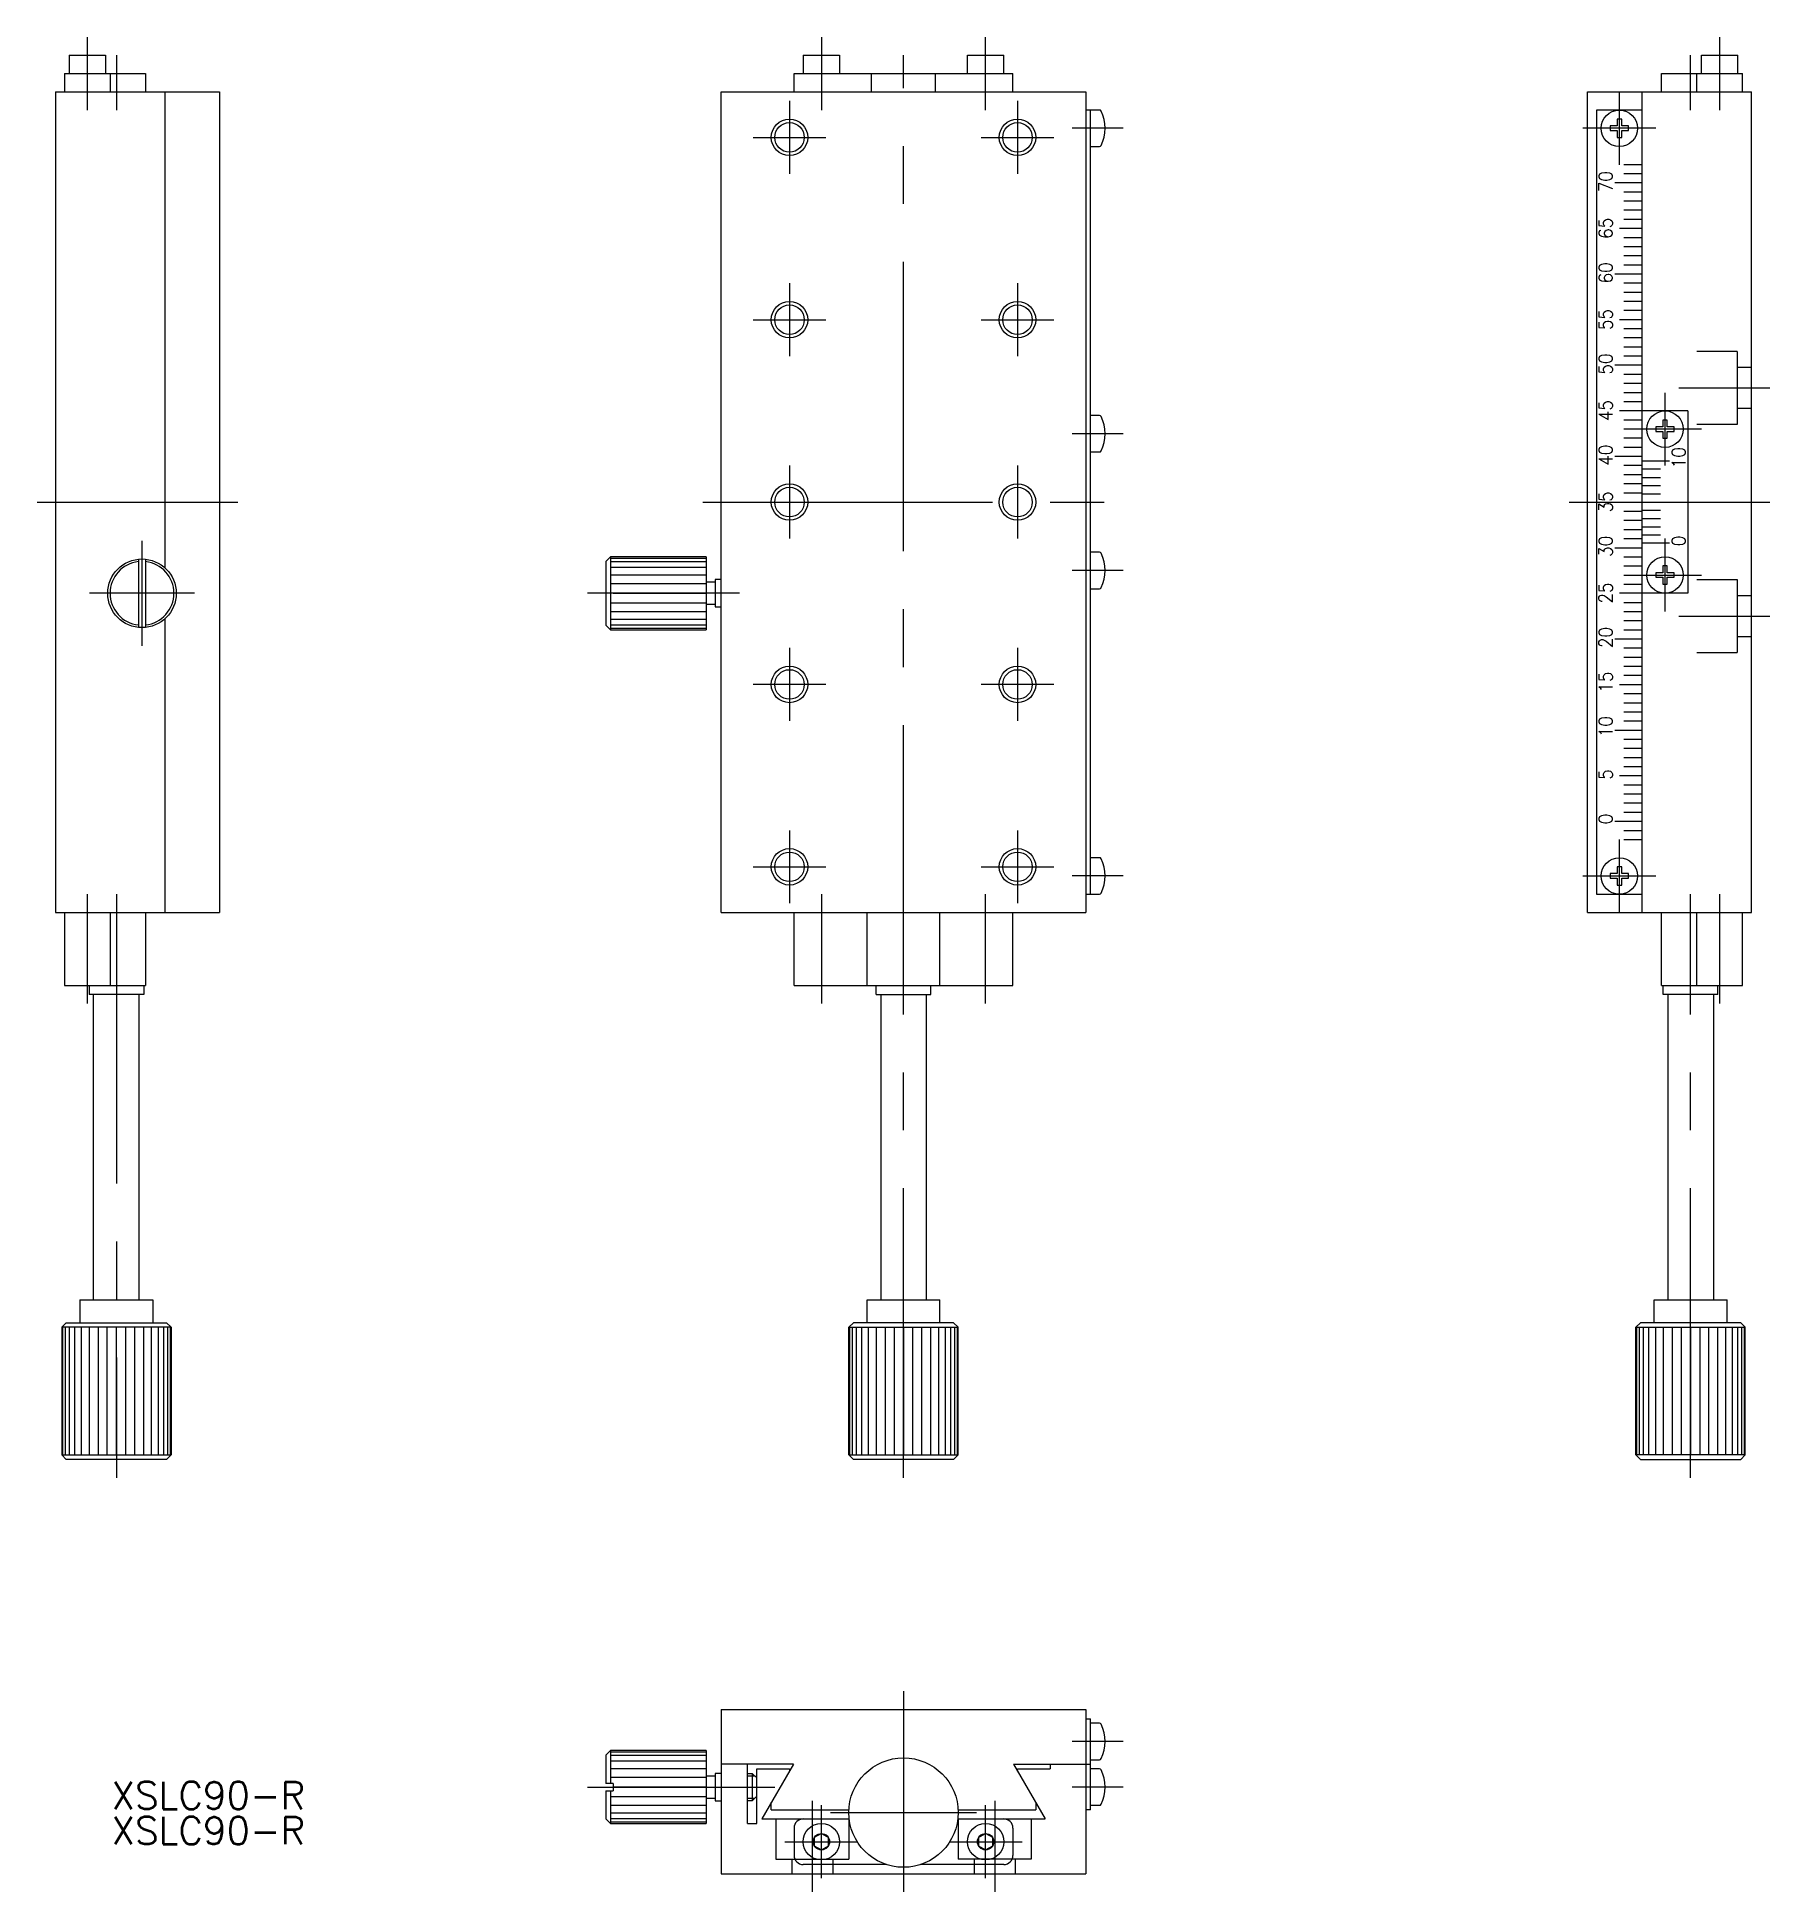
# Model space of a CAD drawing. Extents: x -95 to 95, y -152 to 51.
import ezdxf

# ---------------------------------------------------------------- set-up
doc = ezdxf.new("R2010")
doc.units = 0
doc.linetypes.add('CENTER', pattern=[50.8, 31.75, -6.35, 6.35, -6.35])
doc.linetypes.add('DASHED', pattern=[19.05, 12.7, -6.35])
doc.layers.get('0').update_dxf_attribs({"linetype": 'CONTINUOUS'})
doc.layers.add('CENTER', color=1, linetype='CENTER')
doc.styles.add('CONVERTER_1', font='txt.shx', dxfattribs={"width": 0.9})
doc.styles.get("Standard").update_dxf_attribs({"font": 'txt.shx', "height": 3, "bigfont": 'bigfont.shx'})

# ---------------------------------------------------------------- blocks, each defined once
blk = doc.blocks.new('*U2')
at = {"color": 7, "linetype": 'CONTINUOUS', "style": 'CONVERTER_1', "width": 0.9}
blk.add_text('0', height=1.5, rotation=90, dxfattribs=at).set_placement((77.75, -35.3375))
blk = doc.blocks.new('*U3')
at = {"color": 7, "linetype": 'CONTINUOUS', "style": 'CONVERTER_1', "width": 0.9}
blk.add_text('5', height=1.5, rotation=90, dxfattribs=at).set_placement((77.75, -30.45))
blk = doc.blocks.new('*U4')
at = {"color": 7, "linetype": 'CONTINUOUS', "style": 'CONVERTER_1', "width": 0.9}
blk.add_text('10', height=1.5, rotation=90, dxfattribs=at).set_placement((77.75, -25.7875))
blk = doc.blocks.new('*U5')
at = {"color": 7, "linetype": 'CONTINUOUS', "style": 'CONVERTER_1', "width": 0.9}
blk.add_text('70', height=1.5, rotation=90, dxfattribs=at).set_placement((77.75, 33.9875))
blk = doc.blocks.new('*U6')
at = {"color": 7, "linetype": 'CONTINUOUS', "style": 'CONVERTER_1', "width": 0.9}
blk.add_text('30', height=1.5, rotation=90, dxfattribs=at).set_placement((77.75, -6.0125))
blk = doc.blocks.new('*U7')
at = {"color": 7, "linetype": 'CONTINUOUS', "style": 'CONVERTER_1', "width": 0.9}
blk.add_text('60', height=1.5, rotation=90, dxfattribs=at).set_placement((77.75, 23.9875))
blk = doc.blocks.new('*U8')
at = {"color": 7, "linetype": 'CONTINUOUS', "style": 'CONVERTER_1', "width": 0.9}
blk.add_text('15', height=1.5, rotation=90, dxfattribs=at).set_placement((77.75, -20.9))
blk = doc.blocks.new('*U9')
at = {"color": 7, "linetype": 'CONTINUOUS', "style": 'CONVERTER_1', "width": 0.9}
blk.add_text('55', height=1.5, rotation=90, dxfattribs=at).set_placement((77.75, 18.875))
blk = doc.blocks.new('*U10')
at = {"color": 7, "linetype": 'CONTINUOUS', "style": 'CONVERTER_1', "width": 0.9}
blk.add_text('50', height=1.5, rotation=90, dxfattribs=at).set_placement((77.75, 13.9875))
blk = doc.blocks.new('*U11')
at = {"color": 7, "linetype": 'CONTINUOUS', "style": 'CONVERTER_1', "width": 0.9}
blk.add_text('20', height=1.5, rotation=90, dxfattribs=at).set_placement((77.75, -16.0125))
blk = doc.blocks.new('*U12')
at = {"color": 7, "linetype": 'CONTINUOUS', "style": 'CONVERTER_1', "width": 0.9}
blk.add_text('35', height=1.5, rotation=90, dxfattribs=at).set_placement((77.75, -1.125))
blk = doc.blocks.new('*U13')
at = {"color": 7, "linetype": 'CONTINUOUS', "style": 'CONVERTER_1', "width": 0.9}
blk.add_text('40', height=1.5, rotation=90, dxfattribs=at).set_placement((77.75, 3.9875))
blk = doc.blocks.new('*U14')
at = {"color": 7, "linetype": 'CONTINUOUS', "style": 'CONVERTER_1', "width": 0.9}
blk.add_text('25', height=1.5, rotation=90, dxfattribs=at).set_placement((77.75, -11.125))
blk = doc.blocks.new('*U15')
at = {"color": 7, "linetype": 'CONTINUOUS', "style": 'CONVERTER_1', "width": 0.9}
blk.add_text('45', height=1.5, rotation=90, dxfattribs=at).set_placement((77.75, 8.875))
blk = doc.blocks.new('*U16')
at = {"color": 7, "linetype": 'CONTINUOUS', "style": 'CONVERTER_1', "width": 0.9}
blk.add_text('65', height=1.5, rotation=90, dxfattribs=at).set_placement((77.75, 28.875))
blk = doc.blocks.new('*U17')
at = {"color": 7, "linetype": 'CONTINUOUS', "style": 'CONVERTER_1', "width": 0.9}
blk.add_text('10', height=1.5, rotation=90, dxfattribs=at).set_placement((85.75, 3.7125))
blk = doc.blocks.new('*U18')
at = {"color": 7, "linetype": 'CONTINUOUS', "style": 'CONVERTER_1', "width": 0.9}
blk.add_text('0', height=1.5, rotation=90, dxfattribs=at).set_placement((85.75, -4.8375))
blk = doc.blocks.new('*U19')
at = {"color": 7, "linetype": 'CONTINUOUS'}
blk.add_text('XSLC90-R', height=3, dxfattribs=at).set_placement((-86.83, -143.34))
blk = doc.blocks.new('*U20')
at = {"color": 7, "linetype": 'CONTINUOUS'}
blk.add_text('XSLC90-R', height=3, dxfattribs=at).set_placement((-86.83, -147.21))

msp = doc.modelspace()

# ---------------------------------------------------------------- linework, layer by layer
at = {"color": 7, "linetype": 'CONTINUOUS'}
for p, q in [((-91.5, 49), (-91.5, 47)), ((-91.5, 49), (-87.5, 49)), ((-87.5, 49), (-87.5, 47)), ((-11, 49), (-11, 47)), ((-11, 49), (-7, 49)), ((-7, 49), (-7, 47)), ((7, 47), (7, 49)), ((7, 49), (11, 49)), ((11, 47), (11, 49)), ((87.5, 47), (87.5, 49)), ((87.5, 49), (91.5, 49)), ((91.5, 47), (91.5, 49)), ((-92, 47), (-92, 45)), ((-92, 47), (-83.1, 47)), ((-87, 47), (-87, 45)), ((-83.1, 47), (-83.1, 45)), ((-83.1, 47), (-83.1, 45)), ((-12, 45), (-12, 47)), ((-12, 47), (12, 47)), ((-3.5, 45), (-3.5, 47)), ((3.5, 45), (3.5, 47)), ((12, 45), (12, 47)), ((83.1, 45), (83.1, 47)), ((83.1, 45), (83.1, 47)), ((83.1, 47), (92, 47)), ((87, 45), (87, 47)), ((92, 45), (92, 47)), ((-93, 45), (-93, -45)), ((-93, 45), (-75, 45)), ((-81, 45), (-81, -7.19)), ((-75, 45), (-75, -45)), ((-20, -45), (-20, 45)), ((-20, 45), (20, 45)), ((20, 45), (20, -45)), ((75, -45), (75, 45)), ((75, 45), (93, 45)), ((81, -45), (81, 45)), ((93, -45), (93, 45)), ((21.49, 43), (20, 43)), ((20.5, -43), (20.5, 43)), ((76, 43), (76, -43)), ((81, 43), (76, 43)), ((77.5, 41.25), (77.5, 40.75)), ((78.25, 41.25), (77.5, 41.25)), ((77.5, 40.75), (78.25, 40.75)), ((78.25, 42), (78.25, 41.25)), ((78.75, 42), (78.25, 42)), ((78.25, 40.75), (78.25, 40)), ((78.75, 41.25), (78.75, 42)), ((79.5, 41.25), (78.75, 41.25)), ((78.75, 40.75), (79.5, 40.75)), ((78.75, 40), (78.75, 40.75)), ((79.5, 40.75), (79.5, 41.25)), ((20.5, 39), (21.49, 39)), ((78.25, 40), (78.75, 40)), ((81, 37), (79, 37)), ((81, 35), (78, 35)), ((81, 36), (79, 36)), ((81, 34), (79, 34)), ((81, 33), (79, 33)), ((81, 32), (79, 32)), ((81, 31), (79, 31)), ((81, 30), (78.5, 30)), ((81, 29), (79, 29)), ((81, 28), (79, 28)), ((81, 27), (79, 27)), ((81, 25), (78, 25)), ((81, 26), (79, 26)), ((81, 24), (79, 24)), ((81, 23), (79, 23)), ((81, 22), (79, 22)), ((81, 21), (79, 21)), ((81, 20), (78.5, 20)), ((81, 19), (79, 19)), ((81, 18), (79, 18)), ((81, 17), (79, 17)), ((81, 15), (78, 15)), ((81, 16), (79, 16)), ((81, 14), (79, 14)), ((81, 13), (79, 13)), ((81, 12), (79, 12)), ((81, 11), (79, 11)), ((21.49, 9.5), (20.5, 9.5)), ((86, 10), (78.5, 10)), ((81, 9), (79, 9)), ((82.5, 8.25), (82.5, 7.75)), ((83.25, 8.25), (82.5, 8.25)), ((83.25, 9), (83.25, 8.25)), ((83.75, 9), (83.25, 9)), ((83.75, 8.25), (83.75, 9)), ((84.5, 8.25), (83.75, 8.25)), ((84.5, 7.75), (84.5, 8.25)), ((86, 10), (86, -10)), ((81, 8), (79, 8)), ((81, 7), (79, 7)), ((82.5, 7.75), (83.25, 7.75)), ((83.25, 7.75), (83.25, 7)), ((83.25, 7), (83.75, 7)), ((83.75, 7.75), (84.5, 7.75)), ((83.75, 7), (83.75, 7.75)), ((20.5, 5.5), (21.49, 5.5)), ((81, 5), (78, 5)), ((81, 6), (79, 6)), ((84, 4.5), (81, 4.5)), ((81, 4), (79, 4)), ((81, 3), (79, 3)), ((83, 3.6), (81, 3.6)), ((81, 2.7), (83, 2.7)), ((78.5, 0), (83.5, 0)), ((81, 2), (79, 2)), ((79, 1), (81, 1)), ((83, 1.8), (81, 1.8)), ((81, 0.9), (83, 0.9)), ((79, -1), (81, -1)), ((79, -2), (81, -2)), ((81, -0.9), (83, -0.9)), ((81, -1.8), (83, -1.8)), ((79, -3), (81, -3)), ((79, -4), (81, -4)), ((81, -2.7), (83, -2.7)), ((81, -3.6), (83, -3.6)), ((-32.64, -6.5), (-32.14, -6)), ((-21.64, -6), (-32.14, -6)), ((-32.14, -6), (-32.14, -14)), ((-21.64, -6), (-21.64, -14)), ((21.49, -5.5), (20.5, -5.5)), ((78, -5), (81, -5)), ((79, -6), (81, -6)), ((84, -4.5), (81, -4.5)), ((-83.9, -6.26), (-83.9, -13.74)), ((-83.1, -6.26), (-83.1, -13.74)), ((-32.64, -6.5), (-32.64, -13.5)), ((-32.14, -6.14), (-21.64, -6.14)), ((-21.64, -6.54), (-32.14, -6.54)), ((-21.64, -7.17), (-32.14, -7.17)), ((-21.64, -8), (-32.14, -8)), ((79, -7), (81, -7)), ((79, -8), (81, -8)), ((82.5, -7.75), (82.5, -8.25)), ((83.25, -7.75), (82.5, -7.75)), ((83.25, -7), (83.25, -7.75)), ((83.75, -7), (83.25, -7)), ((83.75, -7.75), (83.75, -7)), ((84.5, -7.75), (83.75, -7.75)), ((84.5, -8.25), (84.5, -7.75)), ((-21.64, -8.96), (-32.14, -8.96)), ((-31.84, -10), (-21.64, -10)), ((-20.64, -8.77), (-21.64, -8.77)), ((-20, -8.5), (-20.64, -8.5)), ((-20.64, -8.5), (-20.64, -11.5)), ((20.5, -9.5), (21.49, -9.5)), ((86, -10), (78.5, -10)), ((79, -9), (81, -9)), ((82.5, -8.25), (83.25, -8.25)), ((83.25, -8.25), (83.25, -9)), ((83.25, -9), (83.75, -9)), ((83.75, -8.25), (84.5, -8.25)), ((83.75, -9), (83.75, -8.25)), ((-32.14, -11.04), (-21.64, -11.04)), ((-32.14, -12), (-21.64, -12)), ((-20.64, -11.22), (-21.64, -11.22)), ((-20.64, -11.5), (-20, -11.5)), ((79, -11), (81, -11)), ((79, -12), (81, -12)), ((-81, -12.81), (-81, -45)), ((-32.14, -14), (-32.64, -13.5)), ((-32.14, -12.83), (-21.64, -12.83)), ((-32.14, -13.46), (-21.64, -13.46)), ((-21.64, -13.86), (-32.14, -13.86)), ((-32.14, -14), (-21.64, -14)), ((79, -13), (81, -13)), ((79, -14), (81, -14)), ((78, -15), (81, -15)), ((79, -16), (81, -16)), ((79, -17), (81, -17)), ((79, -18), (81, -18)), ((78.5, -20), (81, -20)), ((79, -19), (81, -19)), ((79, -21), (81, -21)), ((79, -22), (81, -22)), ((79, -23), (81, -23)), ((79, -24), (81, -24)), ((78, -25), (81, -25)), ((79, -26), (81, -26)), ((79, -27), (81, -27)), ((79, -28), (81, -28)), ((78.5, -30), (81, -30)), ((79, -29), (81, -29)), ((79, -31), (81, -31)), ((79, -32), (81, -32)), ((79, -33), (81, -33)), ((79, -34), (81, -34)), ((78, -35), (81, -35)), ((79, -36), (81, -36)), ((79, -37), (81, -37)), ((21.49, -39), (20.5, -39)), ((78.75, -40), (78.25, -40)), ((78.25, -40), (78.25, -40.75)), ((78.75, -40.75), (78.75, -40)), ((78.25, -40.75), (77.5, -40.75)), ((77.5, -40.75), (77.5, -41.25)), ((77.5, -41.25), (78.25, -41.25)), ((78.25, -41.25), (78.25, -42)), ((78.25, -42), (78.75, -42)), ((79.5, -40.75), (78.75, -40.75)), ((78.75, -42), (78.75, -41.25)), ((78.75, -41.25), (79.5, -41.25)), ((79.5, -41.25), (79.5, -40.75)), ((20, -43), (21.49, -43)), ((76, -43), (81, -43)), ((-93, -45), (-75, -45)), ((-92, -45), (-92, -53)), ((-87, -45), (-87, -53)), ((-83.1, -45), (-83.1, -53)), ((-83.1, -45), (-83.1, -47)), ((-20, -45), (20, -45)), ((-12, -53), (-12, -45)), ((-4, -53), (-4, -45)), ((4, -53), (4, -45)), ((12, -53), (12, -45)), ((75, -45), (93, -45)), ((83.1, -53), (83.1, -45)), ((83.1, -47), (83.1, -45)), ((87, -53), (87, -45)), ((92, -53), (92, -45)), ((-92, -53), (-83.1, -53)), ((-89.3, -53), (-89.3, -54)), ((-83.3, -54), (-89.3, -54)), ((-88.8, -87.5), (-88.8, -54)), ((-83.8, -87.5), (-83.8, -54)), ((-83.3, -53), (-83.3, -54)), ((-12, -53), (12, -53)), ((-3, -54), (-3, -53)), ((-3, -54), (3, -54)), ((-2.5, -54), (-2.5, -87.5)), ((2.5, -54), (2.5, -87.5)), ((3, -54), (3, -53)), ((83.1, -53), (92, -53)), ((83.3, -54), (83.3, -53)), ((89.3, -54), (83.3, -54)), ((83.8, -54), (83.8, -87.5)), ((88.8, -54), (88.8, -87.5)), ((89.3, -54), (89.3, -53)), ((-90.3, -87.5), (-90.3, -90)), ((-90.3, -87.5), (-82.3, -87.5)), ((-82.3, -87.5), (-82.3, -90)), ((-82.3, -87.5), (-82.3, -90)), ((-4, -90), (-4, -87.5)), ((-4, -90), (-4, -87.5)), ((-4, -87.5), (4, -87.5)), ((4, -90), (4, -87.5)), ((82.3, -90), (82.3, -87.5)), ((82.3, -90), (82.3, -87.5)), ((82.3, -87.5), (90.3, -87.5)), ((90.3, -90), (90.3, -87.5)), ((-92.3, -90.5), (-91.8, -90)), ((-92.3, -90.5), (-92.3, -104.5)), ((-80.3, -90.5), (-92.3, -90.5)), ((-92.21, -90.5), (-92.21, -104.5)), ((-91.94, -90.5), (-91.94, -104.5)), ((-91.8, -90), (-80.8, -90)), ((-91.5, -90.5), (-91.5, -104.5)), ((-90.9, -90.5), (-90.9, -104.5)), ((-90.16, -90.5), (-90.16, -104.5)), ((-89.3, -90.5), (-89.3, -104.5)), ((-88.32, -90.5), (-88.32, -104.5)), ((-87.34, -90.5), (-87.34, -104.5)), ((-86.3, -104.5), (-86.3, -90.5)), ((-85.26, -104.5), (-85.26, -90.5)), ((-84.28, -104.5), (-84.28, -90.5)), ((-83.3, -104.5), (-83.3, -90.5)), ((-82.44, -104.5), (-82.44, -90.5)), ((-81.7, -104.5), (-81.7, -90.5)), ((-81.1, -104.5), (-81.1, -90.5)), ((-80.8, -90), (-80.3, -90.5)), ((-80.66, -104.5), (-80.66, -90.5)), ((-80.39, -104.5), (-80.39, -90.5)), ((-80.3, -90.5), (-80.3, -104.5)), ((-80.3, -104.5), (-80.3, -90.5)), ((-6, -90.5), (-5.5, -90)), ((-6, -104.5), (-6, -90.5)), ((-6, -90.5), (-6, -104.5)), ((-6, -90.5), (6, -90.5)), ((-5.91, -90.5), (-5.91, -104.5)), ((-5.64, -90.5), (-5.64, -104.5)), ((5.5, -90), (-5.5, -90)), ((-5.2, -90.5), (-5.2, -104.5)), ((-4.6, -90.5), (-4.6, -104.5)), ((-3.86, -90.5), (-3.86, -104.5)), ((-3, -90.5), (-3, -104.5)), ((-2.02, -90.5), (-2.02, -104.5)), ((-1.04, -90.5), (-1.04, -104.5)), ((0, -90.5), (0, -104.5)), ((1.04, -104.5), (1.04, -90.5)), ((2.02, -104.5), (2.02, -90.5)), ((3, -104.5), (3, -90.5)), ((3.86, -104.5), (3.86, -90.5)), ((4.6, -104.5), (4.6, -90.5)), ((5.2, -104.5), (5.2, -90.5)), ((5.5, -90), (6, -90.5)), ((5.64, -104.5), (5.64, -90.5)), ((5.91, -104.5), (5.91, -90.5)), ((6, -104.5), (6, -90.5)), ((80.3, -90.5), (80.8, -90)), ((80.3, -90.5), (80.3, -104.5)), ((80.3, -104.5), (80.3, -90.5)), ((80.3, -90.5), (92.3, -90.5)), ((80.39, -90.5), (80.39, -104.5)), ((80.66, -90.5), (80.66, -104.5)), ((91.8, -90), (80.8, -90)), ((81.1, -90.5), (81.1, -104.5)), ((81.7, -90.5), (81.7, -104.5)), ((82.44, -90.5), (82.44, -104.5)), ((83.3, -90.5), (83.3, -104.5)), ((84.28, -90.5), (84.28, -104.5)), ((85.26, -90.5), (85.26, -104.5)), ((86.3, -90.5), (86.3, -104.5)), ((87.34, -104.5), (87.34, -90.5)), ((88.32, -104.5), (88.32, -90.5)), ((89.3, -104.5), (89.3, -90.5)), ((90.16, -104.5), (90.16, -90.5)), ((90.9, -104.5), (90.9, -90.5)), ((91.5, -104.5), (91.5, -90.5)), ((91.8, -90), (92.3, -90.5)), ((91.94, -104.5), (91.94, -90.5)), ((92.21, -104.5), (92.21, -90.5)), ((92.3, -104.5), (92.3, -90.5)), ((-91.8, -105), (-92.3, -104.5)), ((-92.3, -104.5), (-80.3, -104.5)), ((-80.8, -105), (-91.8, -105)), ((-80.8, -105), (-80.3, -104.5)), ((-6, -104.5), (-5.5, -105)), ((-6, -104.5), (6, -104.5)), ((5.5, -105), (-5.5, -105)), ((6, -104.5), (5.5, -105)), ((80.3, -104.5), (80.8, -105)), ((92.3, -104.5), (80.3, -104.5)), ((80.8, -105), (91.8, -105)), ((92.3, -104.5), (91.8, -105)), ((-20, -132.43), (20, -132.43)), ((-20, -132.43), (-20, -150.43)), ((20, -132.43), (20, -150.43)), ((20, -133.43), (20.5, -133.43)), ((20.5, -143.43), (20.5, -133.43)), ((21.49, -133.93), (20.5, -133.93)), ((-32.64, -137.43), (-32.14, -136.93)), ((-32.64, -137.43), (-32.64, -140.53)), ((-21.64, -136.93), (-32.14, -136.93)), ((-32.14, -136.93), (-32.14, -140.53)), ((-32.14, -137.07), (-21.64, -137.07)), ((-21.64, -137.47), (-32.14, -137.47)), ((-21.64, -138.1), (-32.14, -138.1)), ((-21.64, -136.93), (-21.64, -144.93)), ((20.5, -137.93), (21.49, -137.93)), ((-21.64, -138.93), (-32.14, -138.93)), ((-21.64, -139.89), (-32.14, -139.89)), ((-21.64, -139.7), (-20.64, -139.7)), ((-20.64, -139.43), (-20.64, -142.43)), ((-20, -139.43), (-20.64, -139.43)), ((-12.07, -138.43), (-20, -138.43)), ((-17.1, -144.93), (-17.1, -138.43)), ((-17.1, -139.43), (-16.6, -139.43)), ((-16.6, -139.43), (-16.1, -139.93)), ((-16.6, -139.43), (-16.6, -142.43)), ((-16.1, -138.93), (-12.5, -138.93)), ((-16.1, -144.93), (-16.1, -138.93)), ((-12.07, -138.43), (-15.54, -144.43)), ((-12.5, -138.93), (-12.5, -139.17)), ((12.07, -138.43), (20.5, -138.43)), ((12.07, -138.43), (15.54, -144.43)), ((12.5, -138.93), (16.1, -138.93)), ((12.5, -139.17), (12.5, -138.93)), ((16.1, -138.43), (16.1, -138.93)), ((21.49, -138.93), (20.5, -138.93)), ((-31.84, -140.53), (-32.64, -140.53)), ((-32.64, -141.33), (-31.84, -141.33)), ((-32.64, -141.33), (-32.64, -144.43)), ((-32.14, -141.33), (-32.14, -144.93)), ((-32.14, -141.97), (-21.64, -141.97)), ((-31.84, -140.53), (-31.84, -141.33)), ((-21.64, -140.93), (-31.84, -140.93)), ((-21.64, -142.15), (-20.64, -142.15)), ((-16.1, -141.93), (-16.6, -142.43)), ((-32.14, -144.93), (-32.64, -144.43)), ((-32.14, -142.93), (-21.64, -142.93)), ((-32.14, -143.76), (-21.64, -143.76)), ((-32.14, -144.39), (-21.64, -144.39)), ((-20.64, -142.43), (-20, -142.43)), ((-16.6, -142.43), (-17.1, -142.43)), ((-15.54, -144.43), (-5.96, -144.43)), ((-14.5, -143.43), (-14.5, -142.63)), ((-14.5, -143.43), (-6, -143.43)), ((5.96, -144.43), (15.54, -144.43)), ((6, -143.43), (14.5, -143.43)), ((14.5, -142.63), (14.5, -143.43)), ((20.5, -143.43), (20, -143.43)), ((20.5, -142.93), (21.49, -142.93)), ((-21.64, -144.79), (-32.14, -144.79)), ((-32.14, -144.93), (-21.64, -144.93)), ((-17.1, -144.93), (-16.1, -144.93)), ((-12, -145.43), (-12, -148.43)), ((-9, -146.03), (-9.78, -146.48)), ((-9, -146.03), (-8.22, -146.48)), ((8.22, -146.48), (9, -146.03)), ((9.78, -146.48), (9, -146.03)), ((12, -145.43), (12, -148.43)), ((-9.78, -146.48), (-9.78, -147.38)), ((-9.78, -147.38), (-9, -147.83)), ((-9, -147.83), (-8.22, -147.38)), ((-8.22, -147.38), (-8.22, -146.48)), ((8.22, -146.48), (8.22, -147.38)), ((8.22, -147.38), (9, -147.83)), ((9, -147.83), (9.78, -147.38)), ((9.78, -147.38), (9.78, -146.48)), ((-20, -150.43), (20, -150.43)), ((-1.87, -149.43), (-11, -149.43)), ((11, -149.43), (1.87, -149.43))]:
    msp.add_line(p, q, dxfattribs=at)
at = {"color": 3, "linetype": 'DASHED'}
for p, q in [((91.4, 16.5), (87, 16.5)), ((91.4, 16.5), (91.4, 8.5)), ((93, 14.75), (91.4, 14.75)), ((93, 10.25), (91.4, 10.25)), ((91.4, 8.5), (87, 8.5)), ((87, -8.5), (91.4, -8.5)), ((91.4, -8.5), (91.4, -16.5)), ((91.4, -10.25), (93, -10.25)), ((91.4, -14.75), (93, -14.75)), ((87, -16.5), (91.4, -16.5)), ((-14, -144.43), (-14, -148.83)), ((-6, -144.43), (-6, -148.83)), ((6, -144.43), (6, -148.83)), ((14, -144.43), (14, -148.83)), ((-14, -148.83), (-6, -148.83)), ((-12.25, -148.83), (-12.25, -150.43)), ((-7.75, -148.83), (-7.75, -150.43)), ((14, -148.83), (6, -148.83)), ((7.75, -148.83), (7.75, -150.43)), ((12.25, -148.83), (12.25, -150.43))]:
    msp.add_line(p, q, dxfattribs=at)
at = {"color": 3, "linetype": 'CONTINUOUS'}
for p, q in [((-17.1, -139.7), (-16.33, -139.7)), ((-17.1, -142.16), (-16.33, -142.16))]:
    msp.add_line(p, q, dxfattribs=at)
at = {"color": 7, "linetype": 'CONTINUOUS'}
for centre, radius in [((78.5, 41), 2), ((-12.5, 40), 1.62), ((12.5, 40), 1.62), ((-12.5, 20), 1.62), ((12.5, 20), 1.62), ((83.5, 8), 2), ((-12.5, 0), 1.62), ((12.5, 0), 1.62), ((83.5, -8), 2), ((-83.5, -10), 3.76), ((-12.5, -20), 1.62), ((12.5, -20), 1.62), ((-12.5, -40), 1.62), ((12.5, -40), 1.62), ((78.5, -41), 2), ((0, -143.73), 6), ((-9, -146.93), 2), ((-9, -146.93), 0.9), ((9, -146.93), 2), ((9, -146.93), 0.9)]:
    msp.add_circle(centre, radius, dxfattribs=at)
at = {"color": 3, "linetype": 'CONTINUOUS'}
for centre in [(-12.5, 40), (12.5, 40), (-12.5, 20), (12.5, 20), (-12.5, 0), (12.5, 0), (-12.5, -20), (12.5, -20), (-12.5, -40), (12.5, -40)]:
    msp.add_circle(centre, 2, dxfattribs=at)
at = {"color": 7, "linetype": 'CONTINUOUS'}
for centre, radius, start, end in [((21.49, 42.8), 0.2, 25.6716, 90), ((17.75, 41), 4.35, 334.3284, 25.6716), ((21.49, 39.2), 0.2, 270, 334.3284), ((21.49, 9.3), 0.2, 25.6716, 90), ((17.75, 7.5), 4.35, 334.3284, 25.6716), ((21.49, 5.7), 0.2, 270, 334.3284), ((21.49, -5.7), 0.2, 25.6716, 90), ((17.75, -7.5), 4.35, 334.3284, 25.6716), ((-83.5, -10), 3.5, 96.5624, 263.4376), ((-83.5, -10), 3.5, 276.5624, 83.4376), ((21.49, -9.3), 0.2, 270, 334.3284), ((21.49, -39.2), 0.2, 25.6716, 90), ((17.75, -41), 4.35, 334.3284, 25.6716), ((21.49, -42.8), 0.2, 270, 334.3284), ((21.49, -134.13), 0.2, 25.6716, 90), ((17.75, -135.93), 4.35, 334.3284, 25.6716), ((21.49, -137.73), 0.2, 270, 334.3284), ((21.49, -139.13), 0.2, 25.6716, 90), ((17.75, -140.93), 4.35, 334.3284, 25.6716), ((-11, -145.43), 1, 90, 180), ((11, -145.43), 1, 0, 90), ((21.49, -142.73), 0.2, 270, 334.3284), ((-11, -148.43), 1, 180, 270), ((11, -148.43), 1, 270, 0)]:
    msp.add_arc(centre, radius, start, end, dxfattribs=at)
at = {"layer": 'CENTER', "color": 1, "linetype": 'CENTER'}
for p, q in [((-89.5, 51), (-89.5, 43)), ((-9, 51), (-9, 43)), ((9, 43), (9, 51)), ((89.5, 43), (89.5, 51)), ((-86.3, 49), (-86.3, 43)), ((0, -107), (0, 49)), ((86.3, 43), (86.3, 49)), ((78.5, 37), (78.5, 45)), ((-12.5, 44), (-12.5, 36)), ((12.5, 44), (12.5, 36)), ((24.1, 41), (18.5, 41)), ((82.5, 41), (74.5, 41)), ((-16.5, 40), (-8.5, 40)), ((8.5, 40), (16.5, 40)), ((-12.5, 24), (-12.5, 16)), ((12.5, 24), (12.5, 16)), ((-16.5, 20), (-8.5, 20)), ((8.5, 20), (16.5, 20)), ((95, 12.5), (85, 12.5)), ((83.5, 4), (83.5, 12)), ((24.1, 7.5), (18.5, 7.5)), ((87.5, 8), (79.5, 8)), ((-12.5, 4), (-12.5, -4)), ((12.5, 4), (12.5, -4)), ((-95, 0), (-73, 0)), ((-22, 0), (22, 0)), ((73, 0), (95, 0)), ((83.5, -12), (83.5, -4)), ((-83.5, -4.24), (-83.5, -15.76)), ((24.1, -7.5), (18.5, -7.5)), ((79.5, -8), (87.5, -8)), ((-77.74, -10), (-89.26, -10)), ((-18, -10), (-34.64, -10)), ((85, -12.5), (95, -12.5)), ((-12.5, -16), (-12.5, -24)), ((12.5, -16), (12.5, -24)), ((-8.5, -20), (-16.5, -20)), ((16.5, -20), (8.5, -20)), ((-12.5, -36), (-12.5, -44)), ((12.5, -36), (12.5, -44)), ((78.5, -45), (78.5, -37)), ((-16.5, -40), (-8.5, -40)), ((8.5, -40), (16.5, -40)), ((24.1, -41), (18.5, -41)), ((74.5, -41), (82.5, -41)), ((-89.5, -43), (-89.5, -55)), ((-86.3, -43), (-86.3, -107)), ((-9, -43), (-9, -55)), ((9, -55), (9, -43)), ((86.3, -107), (86.3, -43)), ((89.5, -55), (89.5, -43)), ((0, -130.43), (0, -152.43)), ((24.1, -135.93), (18.5, -135.93)), ((-34.64, -140.93), (-14.1, -140.93)), ((24.1, -140.93), (18.5, -140.93)), ((-10, -142.43), (-10, -152.43)), ((-9, -150.93), (-9, -142.93)), ((-8, -143.73), (8, -143.73)), ((9, -150.93), (9, -142.93)), ((10, -142.43), (10, -152.43)), ((-13, -146.93), (-5, -146.93)), ((5, -146.93), (13, -146.93))]:
    msp.add_line(p, q, dxfattribs=at)

# ---------------------------------------------------------------- block references
at = {"color": 7, "linetype": 'CONTINUOUS'}
for name in ['*U5', '*U16', '*U7', '*U9', '*U10', '*U15', '*U13', '*U17', '*U12', '*U6', '*U18', '*U14', '*U11', '*U8', '*U4', '*U3', '*U2', '*U19', '*U20']:
    msp.add_blockref(name, (0, 0), dxfattribs=at)

doc.saveas('drawing.dxf')
